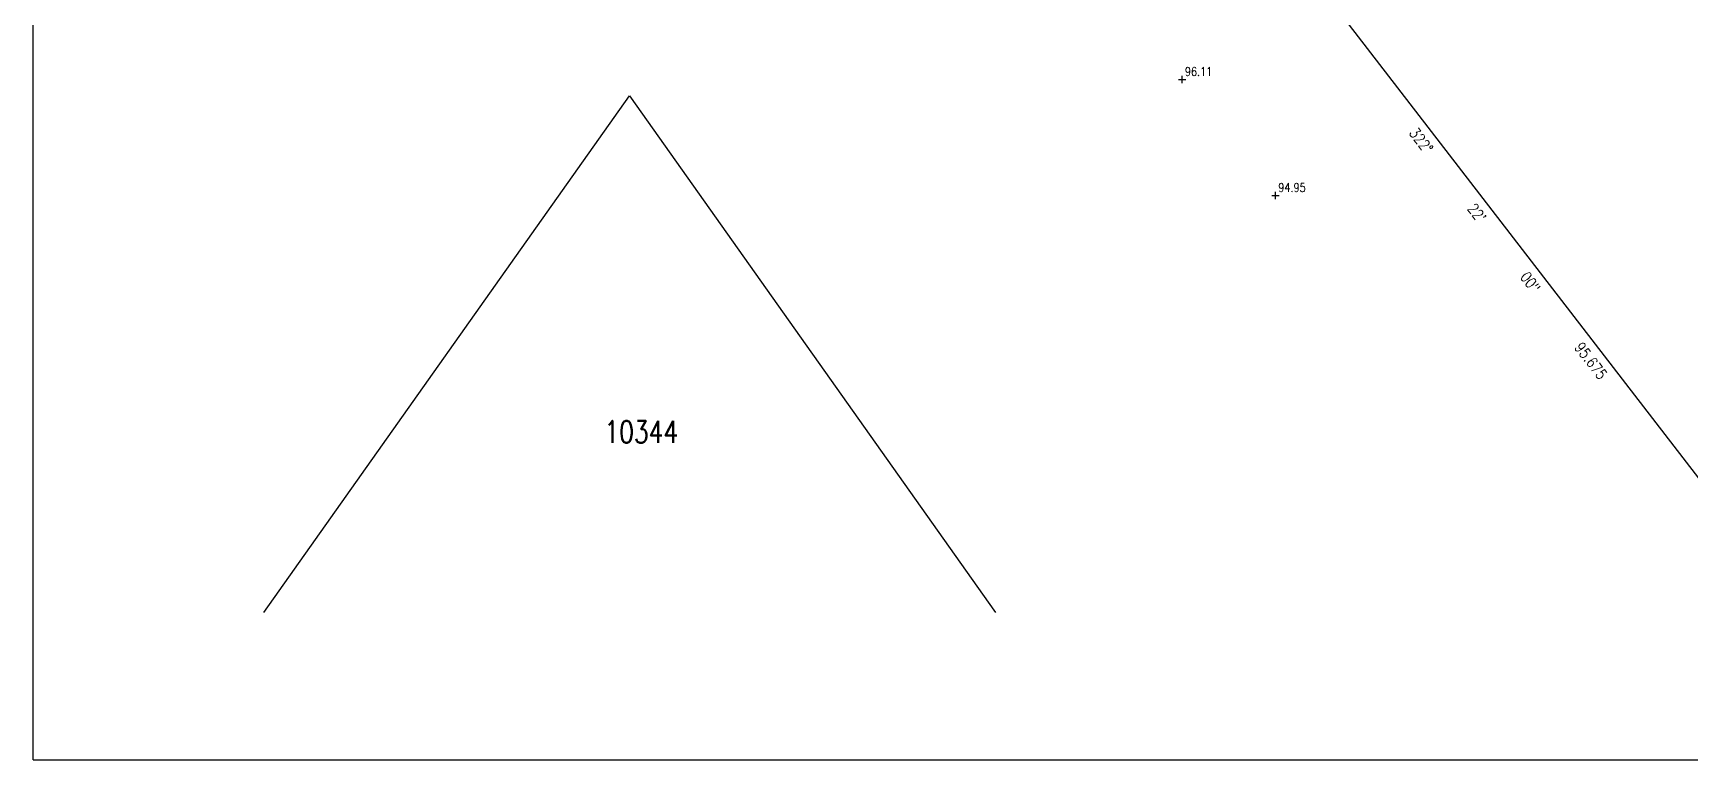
# Model space of a CAD drawing. Header units: metres. Extents: x -16650 to -16226, y -32196 to -31906.
# Drawn here: x -16650.1 to -16425, y -32196.3 to -32097.6 of the extents above; entities that cross this region are included whole.
import ezdxf
from ezdxf.enums import TextEntityAlignment as Align

# ---------------------------------------------------------------- set-up
doc = ezdxf.new("R2010")
doc.units = ezdxf.units.M
doc.header["$LTSCALE"] = 6
doc.header["$MEASUREMENT"] = 0
doc.header["$PDMODE"] = 2
doc.header["$PDSIZE"] = 0.5
doc.layers.add('160119_HEIGHT', color=7, linetype='Continuous', lineweight=13)
for name, color, linetype in [('160119_PTS', 7, 'Continuous'), ('BED', 3, 'Continuous'), ('Frame', 7, 'Continuous'), ('LOT_NO_Johor', 7, 'Continuous')]:
    doc.layers.add(name, color=color, linetype=linetype)
doc.styles.get("Standard").update_dxf_attribs({"font": 'simplex.shx', "width": 0.8})

msp = doc.modelspace()

# ---------------------------------------------------------------- linework, layer by layer
msp.add_line((-16419.17877779414, -32164.06803371249), (-16477.25833926656, -32088.74088139674))
msp.add_lwpolyline([(-16618.77387269807, -32176.31564583685), (-16569.08986676357, -32106.10841522305), (-16519.36786450259, -32176.31564583685)])
at = {"layer": '160119_PTS'}
for p in [(-16494.01143307281, -32103.90200547688), (-16481.31662494708, -32119.65369201891)]:
    msp.add_point(p, dxfattribs=at)
at = {"layer": 'Frame'}
for q in [(-16650.09697272676, -31906.40251435334), (-16225.76957119181, -32196.31564583684)]:
    msp.add_line((-16650.09697272676, -32196.31564583684), q, dxfattribs=at)

# ---------------------------------------------------------------- texts
at = {"layer": '160119_HEIGHT', "width": 0.8}
for s, p in [('96.11', (-16493.6279970103, -32103.4289513332)), ('94.95', (-16480.93318888457, -32119.18063787522))]:
    msp.add_text(s, height=1.199999999999999, dxfattribs=at).set_placement(p)
at = {"layer": 'BED', "width": 0.8}
msp.add_text('322%%D          22\'          00"          95.675', height=1.5, rotation=307.6333333333335, dxfattribs=at).set_placement((-16450.29738670107, -32128.00729829424), align=Align.CENTER)
at = {"layer": 'LOT_NO_Johor', "width": 0.7800000000000001}
msp.add_text('10344', height=3, dxfattribs=at).set_placement((-16572.4932193605, -32153.26769577037))

doc.saveas('drawing.dxf')
